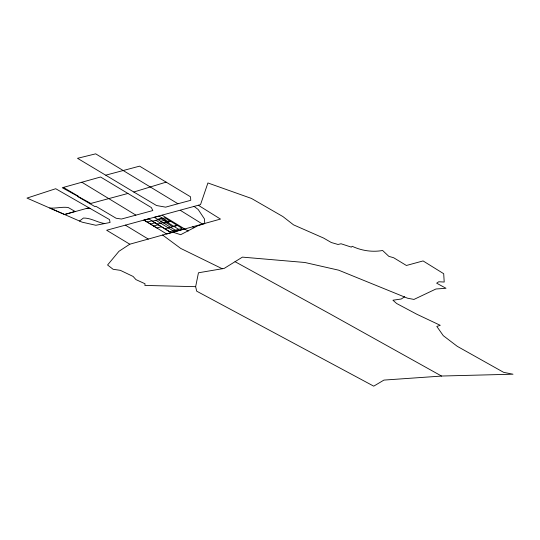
<?xml version="1.0" encoding="UTF-8"?>
<svg xmlns="http://www.w3.org/2000/svg" width="540" height="540" viewBox="0 0 540 540"><rect width="100%" height="100%" fill="white"/><g stroke="black" fill="none" stroke-linecap="round" stroke-linejoin="round"><path stroke-width="0.81" d="M404.656 296.771L401.213 299.005L392.931 300.226L396.623 303.494L416.812 314.24L440.255 325.316L436.82 326.423L443.259 335.651L457.265 346.329L503.638 372.344L513 374.207L442.402 376.009L383.933 380.086L373.734 386.161L196.688 291.175L195.649 286.673L198.457 272.781L224.195 268.407L242.419 257.128L304.85 262.487L338.627 270.169L407.457 298.181L413.964 299.43L435.935 289.001L446.006 288.286L436.651 283.183L438.75 281.759L444.211 282.042L443.698 273.713L423.07 260.935L406.404 265.478L393.667 257.749L388.834 256.345L382.617 250.506C372.236 252.315 361.773 250.749 352.188 246.287L351.358 247.131L341.057 243.763L338 244.472L331.31 242.521L323.582 238.059L293.517 224.843L282.913 216.574L251.505 198.464L207.913 182.959L200.522 204.647L106.65 230.249L129.782 244.202L148.298 239.065M79.481 221.029L82.235 222.197L95.877 225.275L110.059 222.494L109.505 219.578L55.708 188.723L27 198.092L79.481 221.029L83.416 218.052C91.017 217.917 97.416 222.527 104.719 223.54M129.809 244.195L118.962 251.296L107.575 264.992L113.096 269.285L120.339 270.338L133.103 276.446L135.952 279.612L145.037 283.77L144.875 285.431L195.649 286.673M127.926 193.455L89.755 203.735L90.808 203.452L62.276 187.718L100.575 177.005L151.335 207.542L152.813 210.56L121.439 219.038L116.1 218.241L95.904 206.287L94.986 206.631L77.639 196.506M125.307 225.119L148.277 239.072L172.894 232.16L180.677 234.704L197.694 225.808L204.721 223.601L204.512 219.024L198.2 209.534L194.042 206.347M105.827 175.156L139.583 166.151L190.512 196.79L190.775 200.306L177.937 203.749L95.688 153.839L77.517 158.308L133.792 192.011L166.151 182.135M64.611 214.522L88.952 207.758M143.89 220.043L166.685 233.989L220.482 219.078L198.288 205.247M172.894 232.16L184.417 228.919M177.937 203.749L165.611 207.151L156.539 205.531L133.792 192.011M148.743 218.876L144.045 220.131L156.85 227.975L161.548 226.719M154.379 217.37L159.077 216.115L168.683 221.994M147.251 222.089L151.942 220.833M157.579 219.328L162.277 218.072M150.451 224.053L155.149 222.797M160.785 221.292L165.476 220.037M157.174 224.141L169.742 220.779M153.65 226.01L158.348 224.755M163.984 223.25L170.802 221.427M177.201 225.349L172.503 226.604L166.104 222.683M164.862 228.845L177.431 225.484M90.315 208.582L86.238 208.46M222.237 268.738L180.691 248.407L162.554 234.981M235.055 261.684L330.156 313.97L441.572 376.07M188.183 231.107L162.041 215.19M63.389 187.414L78.388 196.256M135.851 215.096L81.864 182.243M161.514 218.788L178.726 229.331M154.231 217.276L176.803 231.1M155.878 220.293L173.09 230.837M148.595 218.788L171.281 232.673M180.279 210.303L202.682 224.195M192.652 226.787L193.887 227.779M75.06 211.437L64.577 214.475L49.653 207.988C55.89 208.609 62.012 206.597 68.243 207.522L75.06 211.437M164.977 217.863L152.408 221.225L169.628 231.761L182.196 228.407L164.977 217.863"/></g></svg>
